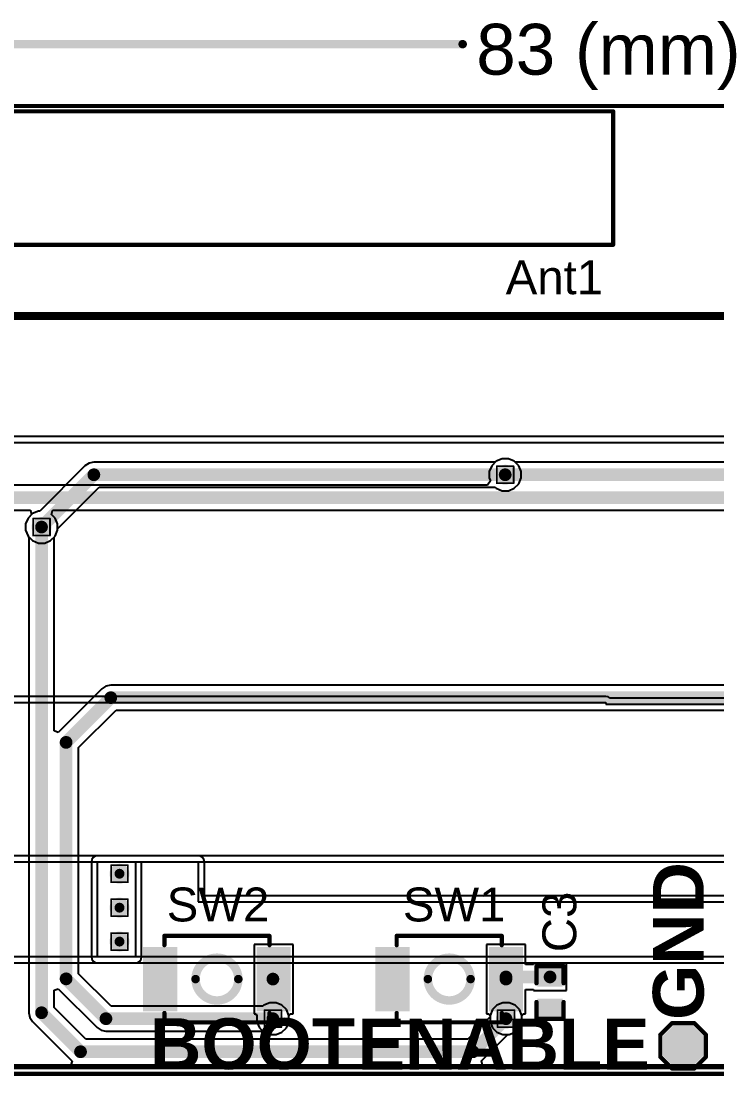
# Model space of a CAD drawing. Header units: inches. Extents: x 0 to 412, y -3 to 50.
# Drawn here: x 22.76 to 43.61, y -0.06 to 31.55 of the extents above; entities that cross this region are included whole.
import ezdxf

# ---------------------------------------------------------------- set-up
doc = ezdxf.new("R2010")
doc.units = ezdxf.units.IN
for name, color, linetype in [('Board_Outline', 56, 'Continuous'), ('Bottom Layer', 5, 'Continuous'), ('Bottom Overlay', 54, 'Continuous'), ('Dimension', 6, 'Continuous'), ('Drill Drawing', 1, 'Continuous'), ('Top Layer', 1, 'Continuous'), ('Top Overlay', 2, 'Continuous'), ('Top Paste', 8, 'Continuous'), ('Top Solder', 216, 'Continuous'), ('Via Holes', 16, 'Continuous')]:
    doc.layers.add(name, color=color, linetype=linetype)
doc.styles.add('Arial', font='', dxfattribs={"height": 0.2})
doc.styles.add('Arial_Bold', font='', dxfattribs={"height": 0.2})
doc.styles.get('Arial').set_extended_font_data('Arial')
doc.styles.get('Arial_Bold').set_extended_font_data('Arial', bold=True)

msp = doc.modelspace()

# ---------------------------------------------------------------- hatches: boundary and pattern name
at = {"layer": 'Bottom Layer'}
h = msp.add_hatch(color=5, dxfattribs=at)
edge = h.paths.add_edge_path()
edge.add_arc((37.264, 17.951), 0.3, 0, 360)
h = msp.add_hatch(color=5, dxfattribs=at)
edge = h.paths.add_edge_path()
edge.add_arc((23.368, 16.383), 0.3, 0, 360)
h = msp.add_hatch(color=5, dxfattribs=at)
edge = h.paths.add_edge_path()
edge.add_arc((25.705, 5.994), 0.3, 0, 360)
h = msp.add_hatch(color=5, dxfattribs=at)
edge = h.paths.add_edge_path()
edge.add_arc((25.705, 4.978), 0.3, 0, 360)
h = msp.add_hatch(color=5, dxfattribs=at)
edge = h.paths.add_edge_path()
edge.add_arc((25.705, 3.962), 0.3, 0, 360)
h = msp.add_hatch(color=5, dxfattribs=at)
edge = h.paths.add_edge_path()
edge.add_arc((30.302, 1.651), 0.3, 0, 360)
h = msp.add_hatch(color=5, dxfattribs=at)
edge = h.paths.add_edge_path()
edge.add_arc((37.287, 1.651), 0.3, 0, 360)
at = {"layer": 'Top Layer'}
h = msp.add_hatch(color=1, dxfattribs=at)
edge = h.paths.add_edge_path()
edge.add_arc((37.264, 17.951), 0.3, 0, 360)
h = msp.add_hatch(color=1, dxfattribs=at)
edge = h.paths.add_edge_path()
edge.add_arc((23.368, 16.383), 0.3, 0, 360)
h = msp.add_hatch(color=1, dxfattribs=at)
edge = h.paths.add_edge_path()
edge.add_arc((25.705, 5.994), 0.3, 0, 360)
h = msp.add_hatch(color=1, dxfattribs=at)
edge = h.paths.add_edge_path()
edge.add_arc((25.705, 4.978), 0.3, 0, 360)
h = msp.add_hatch(color=1, dxfattribs=at)
edge = h.paths.add_edge_path()
edge.add_arc((25.705, 3.962), 0.3, 0, 360)
for points in [[(27.336, 1.978), (26.516, 1.978), (26.516, 3.698), (27.336, 3.698)], [(30.736, 1.978), (29.916, 1.978), (29.916, 3.698), (30.736, 3.698)], [(34.297, 1.978), (33.477, 1.978), (33.477, 3.698), (34.297, 3.698)], [(37.697, 1.978), (36.877, 1.978), (36.877, 3.698), (37.697, 3.698)], [(38.925, 2.673), (38.291, 2.673), (38.291, 3.13), (38.925, 3.13)], [(38.925, 1.733), (38.291, 1.733), (38.291, 2.19), (38.925, 2.19)], [(42.346, 0.338), (42.846, 0.338), (43.096, 0.588), (43.096, 1.088), (42.846, 1.338), (42.346, 1.338), (42.096, 1.088), (42.096, 0.588)]]:
    msp.add_hatch(color=1, dxfattribs=at).paths.add_polyline_path(points)
h = msp.add_hatch(color=1, dxfattribs=at)
edge = h.paths.add_edge_path()
edge.add_arc((30.302, 1.651), 0.3, 0, 360)
h = msp.add_hatch(color=1, dxfattribs=at)
edge = h.paths.add_edge_path()
edge.add_arc((37.287, 1.651), 0.3, 0, 360)
at = {"layer": 'Top Paste'}
for points in [[(27.336, 1.978), (26.516, 1.978), (26.516, 3.698), (27.336, 3.698)], [(30.736, 1.978), (29.916, 1.978), (29.916, 3.698), (30.736, 3.698)], [(34.297, 1.978), (33.477, 1.978), (33.477, 3.698), (34.297, 3.698)], [(37.697, 1.978), (36.877, 1.978), (36.877, 3.698), (37.697, 3.698)], [(38.925, 2.673), (38.291, 2.673), (38.291, 3.13), (38.925, 3.13)], [(38.925, 1.733), (38.291, 1.733), (38.291, 2.19), (38.925, 2.19)], [(42.346, 0.338), (42.846, 0.338), (43.096, 0.588), (43.096, 1.088), (42.846, 1.338), (42.346, 1.338), (42.096, 1.088), (42.096, 0.588)]]:
    msp.add_hatch(color=8, dxfattribs=at).paths.add_polyline_path(points)
at = {"layer": 'Top Solder'}
for points in [[(27.437, 1.876), (26.414, 1.876), (26.414, 3.8), (27.437, 3.8)], [(30.837, 1.876), (29.814, 1.876), (29.814, 3.8), (30.837, 3.8)], [(34.399, 1.876), (33.376, 1.876), (33.376, 3.8), (34.399, 3.8)], [(37.799, 1.876), (36.776, 1.876), (36.776, 3.8), (37.799, 3.8)], [(38.985, 2.613), (38.231, 2.613), (38.231, 3.19), (38.985, 3.19)], [(38.985, 1.673), (38.231, 1.673), (38.231, 2.25), (38.985, 2.25)], [(42.295, 0.237), (42.897, 0.237), (43.197, 0.537), (43.197, 1.139), (42.897, 1.44), (42.295, 1.44), (41.994, 1.139), (41.994, 0.537)]]:
    msp.add_hatch(color=216, dxfattribs=at).paths.add_polyline_path(points)
at = {"layer": 'Via Holes'}
h = msp.add_hatch(color=7, dxfattribs=at)
edge = h.paths.add_edge_path()
edge.add_arc((37.264, 17.951), 0.15, 0, 360)
h = msp.add_hatch(color=7, dxfattribs=at)
edge = h.paths.add_edge_path()
edge.add_arc((23.368, 16.383), 0.15, 0, 360)
h = msp.add_hatch(color=7, dxfattribs=at)
edge = h.paths.add_edge_path()
edge.add_arc((25.705, 5.994), 0.15, 0, 360)
h = msp.add_hatch(color=7, dxfattribs=at)
edge = h.paths.add_edge_path()
edge.add_arc((25.705, 4.978), 0.15, 0, 360)
h = msp.add_hatch(color=7, dxfattribs=at)
edge = h.paths.add_edge_path()
edge.add_arc((25.705, 3.962), 0.15, 0, 360)
h = msp.add_hatch(color=7, dxfattribs=at)
edge = h.paths.add_edge_path()
edge.add_arc((30.302, 1.651), 0.15, 0, 360)
h = msp.add_hatch(color=7, dxfattribs=at)
edge = h.paths.add_edge_path()
edge.add_arc((37.287, 1.651), 0.15, 0, 360)

# ---------------------------------------------------------------- linework, layer by layer
at = {"layer": 'Board_Outline'}
for points in [[(0, 29, 0.127, 0.127, 0), (83, 29, 0.127, 0.127, 0)], [(0, 0, 0.127, 0.127, 0), (83, 0, 0.127, 0.127, 0)]]:
    msp.add_lwpolyline(points, format="xyseb", dxfattribs=at)
at = {"layer": 'Bottom Layer'}
for p, q in [((83, 29), (0, 29)), ((0, 22.802), (83, 22.802)), ((18.948, 22.625), (80.366, 22.625)), ((46.633, 19.094), (18.948, 19.094)), ((18.948, 18.913), (46.633, 18.913)), ((36.993, 18.356), (36.859, 18.222)), ((37.169, 18.429), (36.993, 18.356)), ((37.359, 18.429), (37.169, 18.429)), ((37.534, 18.356), (37.359, 18.429)), ((37.564, 18.327), (37.534, 18.356)), ((36.859, 18.222), (36.786, 18.046)), ((36.786, 18.046), (36.786, 17.856)), ((59.23, 18.327), (37.564, 18.327)), ((36.822, 17.768), (36.737, 17.641)), ((36.786, 17.856), (36.822, 17.768)), ((36.737, 17.641), (21.431, 17.641)), ((21.586, 16.89), (23.033, 16.89)), ((23.072, 16.763), (22.963, 16.654)), ((23.033, 16.89), (23.039, 16.881)), ((23.039, 16.881), (23.072, 16.763)), ((23.664, 16.763), (23.697, 16.881)), ((23.773, 16.654), (23.664, 16.763)), ((23.697, 16.881), (23.703, 16.89)), ((23.703, 16.89), (62.031, 16.89)), ((22.963, 16.654), (22.89, 16.478)), ((22.89, 16.478), (22.89, 16.288)), ((23.846, 16.478), (23.773, 16.654)), ((23.846, 16.288), (23.846, 16.478)), ((22.89, 16.288), (22.963, 16.112)), ((23.773, 16.112), (23.846, 16.288)), ((22.963, 16.112), (22.992, 16.083)), ((22.992, 16.083), (22.992, 1.829)), ((23.744, 16.083), (23.773, 16.112)), ((23.744, 10.274), (23.744, 16.083)), ((25.178, 11.536), (23.871, 10.228)), ((25.3, 11.618), (25.178, 11.536)), ((25.444, 11.646), (25.3, 11.618)), ((56.545, 11.646), (25.444, 11.646)), ((24.48, 9.776), (25.6, 10.895)), ((25.6, 10.895), (56.545, 10.895)), ((23.746, 10.272), (23.744, 10.274)), ((23.871, 10.228), (23.746, 10.272)), ((24.48, 3), (24.48, 9.776)), ((24.877, 6.419), (24.863, 6.35)), ((24.863, 6.35), (24.863, 3.505)), ((24.916, 6.478), (24.877, 6.419)), ((24.975, 6.517), (24.916, 6.478)), ((25.044, 6.531), (24.975, 6.517)), ((28.067, 6.531), (25.044, 6.531)), ((25.044, 3.505), (25.044, 6.35)), ((25.044, 6.35), (28.067, 6.35)), ((28.136, 6.517), (28.067, 6.531)), ((28.067, 6.35), (28.067, 5.156)), ((28.195, 6.478), (28.136, 6.517)), ((28.234, 6.419), (28.195, 6.478)), ((28.248, 6.35), (28.234, 6.419)), ((28.248, 5.337), (28.248, 6.35)), ((28.067, 5.156), (55.171, 5.156)), ((55.171, 5.337), (28.248, 5.337)), ((24.863, 3.505), (24.877, 3.436)), ((47.792, 3.505), (25.044, 3.505)), ((24.877, 3.436), (24.916, 3.377)), ((24.916, 3.377), (24.975, 3.338)), ((24.975, 3.338), (25.044, 3.324)), ((25.044, 3.324), (47.774, 3.324)), ((25.454, 2.027), (24.48, 3)), ((23.746, 2.504), (23.871, 2.548)), ((23.871, 2.548), (25.033, 1.385)), ((23.744, 2.502), (23.746, 2.504)), ((23.744, 1.984), (23.744, 2.502)), ((24.692, 1.036), (23.744, 1.984)), ((30.002, 2.027), (25.454, 2.027)), ((30.032, 2.056), (30.002, 2.027)), ((30.207, 2.129), (30.032, 2.056)), ((30.397, 2.129), (30.207, 2.129)), ((30.573, 2.056), (30.397, 2.129)), ((30.707, 1.922), (30.573, 2.056)), ((30.78, 1.746), (30.707, 1.922)), ((36.882, 1.922), (36.809, 1.746)), ((37.017, 2.056), (36.882, 1.922)), ((37.192, 2.129), (37.017, 2.056)), ((37.382, 2.129), (37.192, 2.129)), ((37.558, 2.056), (37.382, 2.129)), ((37.692, 1.922), (37.558, 2.056)), ((37.765, 1.746), (37.692, 1.922)), ((22.992, 1.829), (23.021, 1.685)), ((23.021, 1.685), (23.102, 1.563)), ((30.78, 1.556), (30.78, 1.746)), ((36.809, 1.704), (36.141, 1.036)), ((36.809, 1.746), (36.809, 1.704)), ((37.765, 1.556), (37.765, 1.746)), ((23.102, 1.563), (24.271, 0.395)), ((25.033, 1.385), (25.155, 1.304)), ((25.155, 1.304), (25.298, 1.275)), ((25.298, 1.275), (30.002, 1.275)), ((30.002, 1.275), (30.032, 1.246)), ((30.573, 1.246), (30.707, 1.38)), ((30.707, 1.38), (30.78, 1.556)), ((37.558, 1.246), (37.692, 1.38)), ((37.692, 1.38), (37.765, 1.556)), ((36.141, 1.036), (24.692, 1.036)), ((30.032, 1.246), (30.207, 1.173)), ((30.207, 1.173), (30.397, 1.173)), ((30.397, 1.173), (30.573, 1.246)), ((36.562, 0.395), (37.34, 1.173)), ((37.34, 1.173), (37.382, 1.173)), ((37.382, 1.173), (37.558, 1.246)), ((24.284, 0.386), (24.246, 0.259)), ((24.271, 0.395), (24.284, 0.386)), ((36.549, 0.386), (36.562, 0.395)), ((36.587, 0.259), (36.549, 0.386)), ((24.246, 0.259), (0.259, 0.259)), ((47.774, 0.259), (36.587, 0.259))]:
    msp.add_line(p, q, dxfattribs=at)
for points in [[(37.264, 17.951, 0.381, 0.381, 0), (59.385, 17.951, 0.381, 0.381, 0)], [(21.431, 17.265, 0.381, 0.381, 0), (62.332, 17.265, 0.381, 0.381, 0)], [(23.368, 1.829, 0.381, 0.381, 0), (23.368, 16.383, 0.381, 0.381, 0)], [(24.105, 9.931, 0.381, 0.381, 0), (25.444, 11.271, 0.381, 0.381, 0)], [(25.444, 11.271, 0.381, 0.381, 0), (56.845, 11.271, 0.381, 0.381, 0)], [(24.105, 2.845, 0.381, 0.381, 0), (24.105, 9.931, 0.381, 0.381, 0)], [(24.105, 2.845, 0.381, 0.381, 0), (25.298, 1.651, 0.381, 0.381, 0)], [(23.368, 1.829, 0.381, 0.381, 0), (24.536, 0.66, 0.381, 0.381, 0)], [(25.298, 1.651, 0.381, 0.381, 0), (30.302, 1.651, 0.381, 0.381, 0)], [(36.297, 0.66, 0.381, 0.381, 0), (37.287, 1.651, 0.381, 0.381, 0)], [(24.536, 0.66, 0.381, 0.381, 0), (36.297, 0.66, 0.381, 0.381, 0)]]:
    msp.add_lwpolyline(points, format="xyseb", dxfattribs=at)
for points in [[(37.168, 17.951, 0.191, 0.191, 1), (37.359, 17.951, 0.191, 0.191, 1)], [(23.273, 16.383, 0.191, 0.191, 1), (23.463, 16.383, 0.191, 0.191, 1)], [(25.349, 11.271, 0.191, 0.191, 1), (25.539, 11.271, 0.191, 0.191, 1)], [(25.349, 11.271, 0.191, 0.191, 1), (25.539, 11.271, 0.191, 0.191, 1)], [(24.009, 9.931, 0.191, 0.191, 1), (24.2, 9.931, 0.191, 0.191, 1)], [(24.009, 9.931, 0.191, 0.191, 1), (24.2, 9.931, 0.191, 0.191, 1)], [(24.009, 2.845, 0.191, 0.191, 1), (24.2, 2.845, 0.191, 0.191, 1)], [(24.009, 2.845, 0.191, 0.191, 1), (24.2, 2.845, 0.191, 0.191, 1)], [(23.273, 1.829, 0.191, 0.191, 1), (23.463, 1.829, 0.191, 0.191, 1)], [(23.273, 1.829, 0.191, 0.191, 1), (23.463, 1.829, 0.191, 0.191, 1)], [(25.203, 1.651, 0.191, 0.191, 1), (25.394, 1.651, 0.191, 0.191, 1)], [(25.203, 1.651, 0.191, 0.191, 1), (25.394, 1.651, 0.191, 0.191, 1)], [(30.207, 1.651, 0.191, 0.191, 1), (30.397, 1.651, 0.191, 0.191, 1)], [(37.192, 1.651, 0.191, 0.191, 1), (37.382, 1.651, 0.191, 0.191, 1)], [(24.441, 0.66, 0.191, 0.191, 1), (24.632, 0.66, 0.191, 0.191, 1)], [(24.441, 0.66, 0.191, 0.191, 1), (24.632, 0.66, 0.191, 0.191, 1)], [(36.201, 0.66, 0.191, 0.191, 1), (36.392, 0.66, 0.191, 0.191, 1)], [(36.201, 0.66, 0.191, 0.191, 1), (36.392, 0.66, 0.191, 0.191, 1)]]:
    msp.add_lwpolyline(points, format="xyseb", close=True, dxfattribs=at)
at = {"layer": 'Bottom Overlay'}
for points in [[(17.517, 22.708, 0.127, 0.127, 0), (69.062, 22.708, 0.127, 0.127, 0)], [(14.326, 0.198, 0.127, 0.127, 0), (41.774, 0.198, 0.127, 0.127, 0)], [(41.774, 0.198, 0.127, 0.127, 0), (69.063, 0.198, 0.127, 0.127, 0)]]:
    msp.add_lwpolyline(points, format="xyseb", dxfattribs=at)
msp.add_lwpolyline([(41.742, 0.198, 0.0635, 0.0635, 1), (41.805, 0.198, 0.0635, 0.0635, 1)], format="xyseb", close=True, dxfattribs=at)
msp.add_lwpolyline([(41.742, 0.198, 0.0635, 0.0635, 1), (41.805, 0.198, 0.0635, 0.0635, 1)], format="xyseb", close=True, dxfattribs=at)
at = {"layer": 'Dimension'}
msp.add_lwpolyline([(0, 30.854, 0.254, 0.254, 0), (35.99, 30.854, 0.254, 0.254, 0)], format="xyseb", dxfattribs=at)
msp.add_lwpolyline([(35.926, 30.854, 0.127, 0.127, 1), (36.053, 30.854, 0.127, 0.127, 1)], format="xyseb", close=True, dxfattribs=at)
at = {"layer": 'Drill Drawing'}
for points in [[(37.01, 18.205, 0.0508, 0.0508, 0), (37.518, 18.205, 0.0508, 0.0508, 0)], [(37.01, 17.697, 0.0508, 0.0508, 0), (37.01, 18.205, 0.0508, 0.0508, 0)], [(37.518, 17.697, 0.0508, 0.0508, 0), (37.518, 18.205, 0.0508, 0.0508, 0)], [(37.01, 17.697, 0.0508, 0.0508, 0), (37.518, 17.697, 0.0508, 0.0508, 0)], [(23.114, 16.637, 0.0508, 0.0508, 0), (23.622, 16.637, 0.0508, 0.0508, 0)], [(23.114, 16.129, 0.0508, 0.0508, 0), (23.114, 16.637, 0.0508, 0.0508, 0)], [(23.622, 16.129, 0.0508, 0.0508, 0), (23.622, 16.637, 0.0508, 0.0508, 0)], [(23.114, 16.129, 0.0508, 0.0508, 0), (23.622, 16.129, 0.0508, 0.0508, 0)], [(25.451, 6.248, 0.0508, 0.0508, 0), (25.959, 6.248, 0.0508, 0.0508, 0)], [(25.451, 5.74, 0.0508, 0.0508, 0), (25.451, 6.248, 0.0508, 0.0508, 0)], [(25.959, 5.74, 0.0508, 0.0508, 0), (25.959, 6.248, 0.0508, 0.0508, 0)], [(25.451, 5.74, 0.0508, 0.0508, 0), (25.959, 5.74, 0.0508, 0.0508, 0)], [(25.451, 5.232, 0.0508, 0.0508, 0), (25.959, 5.232, 0.0508, 0.0508, 0)], [(25.451, 4.724, 0.0508, 0.0508, 0), (25.451, 5.232, 0.0508, 0.0508, 0)], [(25.959, 4.724, 0.0508, 0.0508, 0), (25.959, 5.232, 0.0508, 0.0508, 0)], [(25.451, 4.724, 0.0508, 0.0508, 0), (25.959, 4.724, 0.0508, 0.0508, 0)], [(25.451, 4.216, 0.0508, 0.0508, 0), (25.959, 4.216, 0.0508, 0.0508, 0)], [(25.451, 3.708, 0.0508, 0.0508, 0), (25.451, 4.216, 0.0508, 0.0508, 0)], [(25.959, 3.708, 0.0508, 0.0508, 0), (25.959, 4.216, 0.0508, 0.0508, 0)], [(25.451, 3.708, 0.0508, 0.0508, 0), (25.959, 3.708, 0.0508, 0.0508, 0)], [(30.048, 1.905, 0.0508, 0.0508, 0), (30.556, 1.905, 0.0508, 0.0508, 0)], [(30.048, 1.397, 0.0508, 0.0508, 0), (30.048, 1.905, 0.0508, 0.0508, 0)], [(30.556, 1.397, 0.0508, 0.0508, 0), (30.556, 1.905, 0.0508, 0.0508, 0)], [(37.033, 1.905, 0.0508, 0.0508, 0), (37.541, 1.905, 0.0508, 0.0508, 0)], [(37.033, 1.397, 0.0508, 0.0508, 0), (37.033, 1.905, 0.0508, 0.0508, 0)], [(37.541, 1.397, 0.0508, 0.0508, 0), (37.541, 1.905, 0.0508, 0.0508, 0)], [(30.048, 1.397, 0.0508, 0.0508, 0), (30.556, 1.397, 0.0508, 0.0508, 0)], [(37.033, 1.397, 0.0508, 0.0508, 0), (37.541, 1.397, 0.0508, 0.0508, 0)]]:
    msp.add_lwpolyline(points, format="xyseb", dxfattribs=at)
for points in [[(36.997, 18.205, 0.0254, 0.0254, 1), (37.022, 18.205, 0.0254, 0.0254, 1)], [(36.997, 18.205, 0.0254, 0.0254, 1), (37.022, 18.205, 0.0254, 0.0254, 1)], [(37.505, 18.205, 0.0254, 0.0254, 1), (37.53, 18.205, 0.0254, 0.0254, 1)], [(37.505, 18.205, 0.0254, 0.0254, 1), (37.53, 18.205, 0.0254, 0.0254, 1)], [(36.997, 17.697, 0.0254, 0.0254, 1), (37.022, 17.697, 0.0254, 0.0254, 1)], [(36.997, 17.697, 0.0254, 0.0254, 1), (37.022, 17.697, 0.0254, 0.0254, 1)], [(37.505, 17.697, 0.0254, 0.0254, 1), (37.53, 17.697, 0.0254, 0.0254, 1)], [(37.505, 17.697, 0.0254, 0.0254, 1), (37.53, 17.697, 0.0254, 0.0254, 1)], [(23.101, 16.637, 0.0254, 0.0254, 1), (23.127, 16.637, 0.0254, 0.0254, 1)], [(23.101, 16.637, 0.0254, 0.0254, 1), (23.127, 16.637, 0.0254, 0.0254, 1)], [(23.609, 16.637, 0.0254, 0.0254, 1), (23.635, 16.637, 0.0254, 0.0254, 1)], [(23.609, 16.637, 0.0254, 0.0254, 1), (23.635, 16.637, 0.0254, 0.0254, 1)], [(23.101, 16.129, 0.0254, 0.0254, 1), (23.127, 16.129, 0.0254, 0.0254, 1)], [(23.101, 16.129, 0.0254, 0.0254, 1), (23.127, 16.129, 0.0254, 0.0254, 1)], [(23.609, 16.129, 0.0254, 0.0254, 1), (23.635, 16.129, 0.0254, 0.0254, 1)], [(23.609, 16.129, 0.0254, 0.0254, 1), (23.635, 16.129, 0.0254, 0.0254, 1)], [(25.438, 6.248, 0.0254, 0.0254, 1), (25.463, 6.248, 0.0254, 0.0254, 1)], [(25.438, 6.248, 0.0254, 0.0254, 1), (25.463, 6.248, 0.0254, 0.0254, 1)], [(25.946, 6.248, 0.0254, 0.0254, 1), (25.971, 6.248, 0.0254, 0.0254, 1)], [(25.946, 6.248, 0.0254, 0.0254, 1), (25.971, 6.248, 0.0254, 0.0254, 1)], [(25.438, 5.74, 0.0254, 0.0254, 1), (25.463, 5.74, 0.0254, 0.0254, 1)], [(25.438, 5.74, 0.0254, 0.0254, 1), (25.463, 5.74, 0.0254, 0.0254, 1)], [(25.946, 5.74, 0.0254, 0.0254, 1), (25.971, 5.74, 0.0254, 0.0254, 1)], [(25.946, 5.74, 0.0254, 0.0254, 1), (25.971, 5.74, 0.0254, 0.0254, 1)], [(25.438, 5.232, 0.0254, 0.0254, 1), (25.463, 5.232, 0.0254, 0.0254, 1)], [(25.438, 5.232, 0.0254, 0.0254, 1), (25.463, 5.232, 0.0254, 0.0254, 1)], [(25.946, 5.232, 0.0254, 0.0254, 1), (25.971, 5.232, 0.0254, 0.0254, 1)], [(25.946, 5.232, 0.0254, 0.0254, 1), (25.971, 5.232, 0.0254, 0.0254, 1)], [(25.438, 4.724, 0.0254, 0.0254, 1), (25.463, 4.724, 0.0254, 0.0254, 1)], [(25.438, 4.724, 0.0254, 0.0254, 1), (25.463, 4.724, 0.0254, 0.0254, 1)], [(25.946, 4.724, 0.0254, 0.0254, 1), (25.971, 4.724, 0.0254, 0.0254, 1)], [(25.946, 4.724, 0.0254, 0.0254, 1), (25.971, 4.724, 0.0254, 0.0254, 1)], [(25.438, 4.216, 0.0254, 0.0254, 1), (25.463, 4.216, 0.0254, 0.0254, 1)], [(25.438, 4.216, 0.0254, 0.0254, 1), (25.463, 4.216, 0.0254, 0.0254, 1)], [(25.946, 4.216, 0.0254, 0.0254, 1), (25.971, 4.216, 0.0254, 0.0254, 1)], [(25.946, 4.216, 0.0254, 0.0254, 1), (25.971, 4.216, 0.0254, 0.0254, 1)], [(25.438, 3.708, 0.0254, 0.0254, 1), (25.463, 3.708, 0.0254, 0.0254, 1)], [(25.438, 3.708, 0.0254, 0.0254, 1), (25.463, 3.708, 0.0254, 0.0254, 1)], [(25.946, 3.708, 0.0254, 0.0254, 1), (25.971, 3.708, 0.0254, 0.0254, 1)], [(25.946, 3.708, 0.0254, 0.0254, 1), (25.971, 3.708, 0.0254, 0.0254, 1)], [(30.035, 1.905, 0.0254, 0.0254, 1), (30.061, 1.905, 0.0254, 0.0254, 1)], [(30.035, 1.905, 0.0254, 0.0254, 1), (30.061, 1.905, 0.0254, 0.0254, 1)], [(30.543, 1.905, 0.0254, 0.0254, 1), (30.569, 1.905, 0.0254, 0.0254, 1)], [(30.543, 1.905, 0.0254, 0.0254, 1), (30.569, 1.905, 0.0254, 0.0254, 1)], [(37.02, 1.905, 0.0254, 0.0254, 1), (37.046, 1.905, 0.0254, 0.0254, 1)], [(37.02, 1.905, 0.0254, 0.0254, 1), (37.046, 1.905, 0.0254, 0.0254, 1)], [(37.529, 1.905, 0.0254, 0.0254, 1), (37.554, 1.905, 0.0254, 0.0254, 1)], [(37.529, 1.905, 0.0254, 0.0254, 1), (37.554, 1.905, 0.0254, 0.0254, 1)], [(30.035, 1.397, 0.0254, 0.0254, 1), (30.061, 1.397, 0.0254, 0.0254, 1)], [(30.035, 1.397, 0.0254, 0.0254, 1), (30.061, 1.397, 0.0254, 0.0254, 1)], [(30.543, 1.397, 0.0254, 0.0254, 1), (30.569, 1.397, 0.0254, 0.0254, 1)], [(30.543, 1.397, 0.0254, 0.0254, 1), (30.569, 1.397, 0.0254, 0.0254, 1)], [(37.02, 1.397, 0.0254, 0.0254, 1), (37.046, 1.397, 0.0254, 0.0254, 1)], [(37.02, 1.397, 0.0254, 0.0254, 1), (37.046, 1.397, 0.0254, 0.0254, 1)], [(37.529, 1.397, 0.0254, 0.0254, 1), (37.554, 1.397, 0.0254, 0.0254, 1)], [(37.529, 1.397, 0.0254, 0.0254, 1), (37.554, 1.397, 0.0254, 0.0254, 1)]]:
    msp.add_lwpolyline(points, format="xyseb", close=True, dxfattribs=at)
at = {"layer": 'Top Layer'}
for p, q in [((0.025, 28.975), (83, 28.975)), ((83, 22.777), (0.025, 22.777)), ((6.95, 22.777), (46.624, 22.777)), ((36.993, 18.356), (36.963, 18.327)), ((37.169, 18.429), (36.993, 18.356)), ((37.359, 18.429), (37.169, 18.429)), ((37.534, 18.356), (37.359, 18.429)), ((37.669, 18.222), (37.534, 18.356)), ((24.67, 18.217), (23.315, 16.861)), ((24.792, 18.298), (24.67, 18.217)), ((24.936, 18.327), (24.792, 18.298)), ((36.963, 18.327), (24.936, 18.327)), ((37.741, 18.046), (37.669, 18.222)), ((37.741, 17.856), (37.741, 18.046)), ((37.669, 17.68), (37.741, 17.856)), ((23.846, 16.33), (25.092, 17.575)), ((25.092, 17.575), (36.963, 17.575)), ((36.963, 17.575), (36.993, 17.546)), ((36.993, 17.546), (37.169, 17.473)), ((37.169, 17.473), (37.359, 17.473)), ((37.359, 17.473), (37.534, 17.546)), ((37.534, 17.546), (37.669, 17.68)), ((23.097, 16.788), (22.963, 16.654)), ((23.273, 16.861), (23.097, 16.788)), ((23.315, 16.861), (23.273, 16.861)), ((22.963, 16.654), (22.89, 16.478)), ((22.89, 16.478), (22.89, 16.288)), ((22.89, 16.288), (22.963, 16.112)), ((23.773, 16.112), (23.846, 16.288)), ((23.846, 16.288), (23.846, 16.33)), ((22.963, 16.112), (23.097, 15.978)), ((23.097, 15.978), (23.273, 15.905)), ((23.273, 15.905), (23.463, 15.905)), ((23.463, 15.905), (23.639, 15.978)), ((23.639, 15.978), (23.773, 16.112)), ((40.284, 11.306), (19.939, 11.306)), ((19.939, 11.125), (40.284, 11.125)), ((40.354, 11.293), (40.284, 11.306)), ((40.284, 11.125), (40.284, 11.074)), ((40.284, 11.074), (56.409, 11.074)), ((40.409, 11.256), (40.354, 11.293)), ((56.367, 11.256), (40.409, 11.256)), ((47.523, 6.528), (6.147, 6.528)), ((6.147, 6.347), (26.187, 6.347)), ((26.187, 6.347), (26.187, 3.505)), ((26.369, 3.505), (26.369, 6.347)), ((26.369, 6.347), (47.523, 6.347)), ((30.914, 3.876), (29.738, 3.876)), ((29.738, 3.876), (29.738, 1.8)), ((30.914, 1.8), (30.914, 3.876)), ((37.875, 3.876), (36.699, 3.876)), ((36.699, 3.876), (36.699, 1.8)), ((37.875, 3.277), (37.875, 3.876)), ((26.187, 3.505), (0.259, 3.505)), ((26.355, 3.436), (26.369, 3.505)), ((5.035, 3.324), (26.187, 3.324)), ((26.187, 3.324), (26.257, 3.338)), ((26.257, 3.338), (26.316, 3.377)), ((26.316, 3.377), (26.355, 3.436)), ((38.113, 3.277), (37.875, 3.277)), ((39.103, 3.308), (38.113, 3.308)), ((38.113, 3.308), (38.113, 3.277)), ((39.103, 2.495), (39.103, 3.308)), ((37.875, 1.8), (37.875, 2.526)), ((37.875, 2.526), (38.113, 2.526)), ((38.113, 2.526), (38.113, 2.495)), ((38.113, 2.495), (39.103, 2.495)), ((29.738, 1.8), (29.788, 1.8)), ((29.788, 1.8), (29.824, 1.746)), ((29.824, 1.746), (29.824, 1.556)), ((30.78, 1.746), (30.816, 1.8)), ((30.78, 1.556), (30.78, 1.746)), ((30.816, 1.8), (30.914, 1.8)), ((36.699, 1.8), (36.773, 1.8)), ((36.773, 1.8), (36.809, 1.746)), ((36.809, 1.746), (36.809, 1.556)), ((37.765, 1.746), (37.801, 1.8)), ((37.765, 1.556), (37.765, 1.746)), ((37.801, 1.8), (37.875, 1.8)), ((29.824, 1.556), (29.897, 1.38)), ((29.897, 1.38), (30.032, 1.246)), ((30.573, 1.246), (30.707, 1.38)), ((30.707, 1.38), (30.78, 1.556)), ((36.809, 1.556), (36.882, 1.38)), ((36.882, 1.38), (37.017, 1.246)), ((37.558, 1.246), (37.692, 1.38)), ((37.692, 1.38), (37.765, 1.556)), ((30.032, 1.246), (30.207, 1.173)), ((30.207, 1.173), (30.397, 1.173)), ((30.397, 1.173), (30.573, 1.246)), ((37.017, 1.246), (37.192, 1.173)), ((37.192, 1.173), (37.382, 1.173)), ((37.382, 1.173), (37.558, 1.246)), ((44.151, 0.259), (0.259, 0.259))]:
    msp.add_line(p, q, dxfattribs=at)
for points in [[(23.368, 16.383, 0.381, 0.381, 0), (24.936, 17.951, 0.381, 0.381, 0)], [(24.936, 17.951, 0.381, 0.381, 0), (37.264, 17.951, 0.381, 0.381, 0)], [(30.302, 1.651, 0.381, 0.381, 0), (30.302, 2.838, 0.381, 0.381, 0)], [(37.287, 2.902, 0.381, 0.381, 0), (38.608, 2.902, 0.381, 0.381, 0)], [(37.287, 1.651, 0.381, 0.381, 0), (37.287, 2.838, 0.381, 0.381, 0)]]:
    msp.add_lwpolyline(points, format="xyseb", dxfattribs=at)
for points in [[(24.841, 17.951, 0.191, 0.191, 1), (25.031, 17.951, 0.191, 0.191, 1)], [(24.841, 17.951, 0.191, 0.191, 1), (25.031, 17.951, 0.191, 0.191, 1)], [(37.168, 17.951, 0.191, 0.191, 1), (37.359, 17.951, 0.191, 0.191, 1)], [(23.273, 16.383, 0.191, 0.191, 1), (23.463, 16.383, 0.191, 0.191, 1)], [(30.207, 2.838, 0.191, 0.191, 1), (30.397, 2.838, 0.191, 0.191, 1)], [(37.192, 2.902, 0.191, 0.191, 1), (37.382, 2.902, 0.191, 0.191, 1)], [(37.192, 2.838, 0.191, 0.191, 1), (37.382, 2.838, 0.191, 0.191, 1)], [(38.513, 2.902, 0.191, 0.191, 1), (38.703, 2.902, 0.191, 0.191, 1)], [(30.207, 1.651, 0.191, 0.191, 1), (30.397, 1.651, 0.191, 0.191, 1)], [(37.192, 1.651, 0.191, 0.191, 1), (37.382, 1.651, 0.191, 0.191, 1)]]:
    msp.add_lwpolyline(points, format="xyseb", close=True, dxfattribs=at)
at = {"layer": 'Top Overlay'}
for points in [[(1.499, 28.841, 0.127, 0.127, 0), (40.499, 28.841, 0.127, 0.127, 0)], [(40.499, 24.841, 0.127, 0.127, 0), (40.499, 28.841, 0.127, 0.127, 0)], [(1.499, 24.841, 0.127, 0.127, 0), (40.499, 24.841, 0.127, 0.127, 0)], [(27.051, 3.854, 0.127, 0.127, 0), (27.051, 4.133, 0.127, 0.127, 0)], [(27.051, 4.133, 0.127, 0.127, 0), (30.201, 4.133, 0.127, 0.127, 0)], [(30.201, 3.854, 0.127, 0.127, 0), (30.201, 4.133, 0.127, 0.127, 0)], [(34.012, 3.854, 0.127, 0.127, 0), (34.012, 4.133, 0.127, 0.127, 0)], [(34.012, 4.133, 0.127, 0.127, 0), (37.162, 4.133, 0.127, 0.127, 0)], [(37.162, 3.854, 0.127, 0.127, 0), (37.162, 4.133, 0.127, 0.127, 0)], [(38.202, 3.219, 0.127, 0.127, 0), (39.014, 3.219, 0.127, 0.127, 0)], [(38.202, 2.711, 0.127, 0.127, 0), (38.202, 3.219, 0.127, 0.127, 0)], [(39.014, 2.711, 0.127, 0.127, 0), (39.014, 3.219, 0.127, 0.127, 0)], [(38.202, 1.644, 0.127, 0.127, 0), (38.202, 2.152, 0.127, 0.127, 0)], [(39.014, 1.644, 0.127, 0.127, 0), (39.014, 2.152, 0.127, 0.127, 0)], [(27.051, 1.543, 0.127, 0.127, 0), (27.051, 1.822, 0.127, 0.127, 0)], [(27.051, 1.543, 0.127, 0.127, 0), (30.201, 1.543, 0.127, 0.127, 0)], [(30.201, 1.543, 0.127, 0.127, 0), (30.201, 1.822, 0.127, 0.127, 0)], [(34.012, 1.543, 0.127, 0.127, 0), (34.012, 1.822, 0.127, 0.127, 0)], [(34.012, 1.543, 0.127, 0.127, 0), (37.162, 1.543, 0.127, 0.127, 0)], [(37.162, 1.543, 0.127, 0.127, 0), (37.162, 1.822, 0.127, 0.127, 0)], [(38.202, 1.644, 0.127, 0.127, 0), (39.014, 1.644, 0.127, 0.127, 0)], [(41.912, 1.168, 0.127, 0.127, 0), (42.261, 1.517, 0.127, 0.127, 0)], [(42.261, 1.517, 0.127, 0.127, 0), (42.933, 1.517, 0.127, 0.127, 0)], [(42.933, 1.517, 0.127, 0.127, 0), (43.278, 1.172, 0.127, 0.127, 0)], [(41.912, 0.506, 0.127, 0.127, 0), (41.912, 1.168, 0.127, 0.127, 0)], [(43.278, 0.505, 0.127, 0.127, 0), (43.278, 1.172, 0.127, 0.127, 0)], [(41.912, 0.506, 0.127, 0.127, 0), (42.259, 0.159, 0.127, 0.127, 0)], [(42.931, 0.159, 0.127, 0.127, 0), (43.278, 0.505, 0.127, 0.127, 0)], [(42.259, 0.159, 0.127, 0.127, 0), (42.931, 0.159, 0.127, 0.127, 0)]]:
    msp.add_lwpolyline(points, format="xyseb", dxfattribs=at)
for points in [[(40.467, 28.841, 0.0635, 0.0635, 1), (40.53, 28.841, 0.0635, 0.0635, 1)], [(40.467, 28.841, 0.0635, 0.0635, 1), (40.53, 28.841, 0.0635, 0.0635, 1)], [(40.467, 24.841, 0.0635, 0.0635, 1), (40.53, 24.841, 0.0635, 0.0635, 1)], [(40.467, 24.841, 0.0635, 0.0635, 1), (40.53, 24.841, 0.0635, 0.0635, 1)], [(27.019, 4.133, 0.0635, 0.0635, 1), (27.083, 4.133, 0.0635, 0.0635, 1)], [(27.019, 4.133, 0.0635, 0.0635, 1), (27.083, 4.133, 0.0635, 0.0635, 1)], [(30.169, 4.133, 0.0635, 0.0635, 1), (30.232, 4.133, 0.0635, 0.0635, 1)], [(30.169, 4.133, 0.0635, 0.0635, 1), (30.232, 4.133, 0.0635, 0.0635, 1)], [(33.981, 4.133, 0.0635, 0.0635, 1), (34.044, 4.133, 0.0635, 0.0635, 1)], [(33.981, 4.133, 0.0635, 0.0635, 1), (34.044, 4.133, 0.0635, 0.0635, 1)], [(37.13, 4.133, 0.0635, 0.0635, 1), (37.194, 4.133, 0.0635, 0.0635, 1)], [(37.13, 4.133, 0.0635, 0.0635, 1), (37.194, 4.133, 0.0635, 0.0635, 1)], [(27.019, 3.854, 0.0635, 0.0635, 1), (27.083, 3.854, 0.0635, 0.0635, 1)], [(30.169, 3.854, 0.0635, 0.0635, 1), (30.232, 3.854, 0.0635, 0.0635, 1)], [(33.981, 3.854, 0.0635, 0.0635, 1), (34.044, 3.854, 0.0635, 0.0635, 1)], [(37.13, 3.854, 0.0635, 0.0635, 1), (37.194, 3.854, 0.0635, 0.0635, 1)], [(29.267, 2.838, 0.254, 0.254, 1), (27.985, 2.838, 0.254, 0.254, 1)], [(36.228, 2.838, 0.254, 0.254, 1), (34.946, 2.838, 0.254, 0.254, 1)], [(38.17, 3.219, 0.0635, 0.0635, 1), (38.233, 3.219, 0.0635, 0.0635, 1)], [(38.17, 3.219, 0.0635, 0.0635, 1), (38.233, 3.219, 0.0635, 0.0635, 1)], [(38.983, 3.219, 0.0635, 0.0635, 1), (39.046, 3.219, 0.0635, 0.0635, 1)], [(38.983, 3.219, 0.0635, 0.0635, 1), (39.046, 3.219, 0.0635, 0.0635, 1)], [(27.921, 2.838, 0.127, 0.127, 1), (28.048, 2.838, 0.127, 0.127, 1)], [(29.203, 2.838, 0.127, 0.127, 1), (29.33, 2.838, 0.127, 0.127, 1)], [(34.883, 2.838, 0.127, 0.127, 1), (35.01, 2.838, 0.127, 0.127, 1)], [(36.165, 2.838, 0.127, 0.127, 1), (36.292, 2.838, 0.127, 0.127, 1)], [(38.17, 2.711, 0.0635, 0.0635, 1), (38.233, 2.711, 0.0635, 0.0635, 1)], [(38.983, 2.711, 0.0635, 0.0635, 1), (39.046, 2.711, 0.0635, 0.0635, 1)], [(38.17, 2.152, 0.0635, 0.0635, 1), (38.233, 2.152, 0.0635, 0.0635, 1)], [(38.983, 2.152, 0.0635, 0.0635, 1), (39.046, 2.152, 0.0635, 0.0635, 1)], [(27.019, 1.822, 0.0635, 0.0635, 1), (27.083, 1.822, 0.0635, 0.0635, 1)], [(27.019, 1.543, 0.0635, 0.0635, 1), (27.083, 1.543, 0.0635, 0.0635, 1)], [(27.019, 1.543, 0.0635, 0.0635, 1), (27.083, 1.543, 0.0635, 0.0635, 1)], [(30.169, 1.822, 0.0635, 0.0635, 1), (30.232, 1.822, 0.0635, 0.0635, 1)], [(30.169, 1.543, 0.0635, 0.0635, 1), (30.232, 1.543, 0.0635, 0.0635, 1)], [(30.169, 1.543, 0.0635, 0.0635, 1), (30.232, 1.543, 0.0635, 0.0635, 1)], [(33.981, 1.822, 0.0635, 0.0635, 1), (34.044, 1.822, 0.0635, 0.0635, 1)], [(33.981, 1.543, 0.0635, 0.0635, 1), (34.044, 1.543, 0.0635, 0.0635, 1)], [(33.981, 1.543, 0.0635, 0.0635, 1), (34.044, 1.543, 0.0635, 0.0635, 1)], [(37.13, 1.822, 0.0635, 0.0635, 1), (37.194, 1.822, 0.0635, 0.0635, 1)], [(37.13, 1.543, 0.0635, 0.0635, 1), (37.194, 1.543, 0.0635, 0.0635, 1)], [(37.13, 1.543, 0.0635, 0.0635, 1), (37.194, 1.543, 0.0635, 0.0635, 1)], [(38.17, 1.644, 0.0635, 0.0635, 1), (38.233, 1.644, 0.0635, 0.0635, 1)], [(38.17, 1.644, 0.0635, 0.0635, 1), (38.233, 1.644, 0.0635, 0.0635, 1)], [(38.983, 1.644, 0.0635, 0.0635, 1), (39.046, 1.644, 0.0635, 0.0635, 1)], [(38.983, 1.644, 0.0635, 0.0635, 1), (39.046, 1.644, 0.0635, 0.0635, 1)], [(42.229, 1.517, 0.0635, 0.0635, 1), (42.293, 1.517, 0.0635, 0.0635, 1)], [(42.229, 1.517, 0.0635, 0.0635, 1), (42.293, 1.517, 0.0635, 0.0635, 1)], [(42.901, 1.517, 0.0635, 0.0635, 1), (42.965, 1.517, 0.0635, 0.0635, 1)], [(42.901, 1.517, 0.0635, 0.0635, 1), (42.965, 1.517, 0.0635, 0.0635, 1)], [(41.88, 1.168, 0.0635, 0.0635, 1), (41.944, 1.168, 0.0635, 0.0635, 1)], [(41.88, 1.168, 0.0635, 0.0635, 1), (41.944, 1.168, 0.0635, 0.0635, 1)], [(43.246, 1.172, 0.0635, 0.0635, 1), (43.309, 1.172, 0.0635, 0.0635, 1)], [(43.246, 1.172, 0.0635, 0.0635, 1), (43.309, 1.172, 0.0635, 0.0635, 1)], [(41.88, 0.506, 0.0635, 0.0635, 1), (41.944, 0.506, 0.0635, 0.0635, 1)], [(41.88, 0.506, 0.0635, 0.0635, 1), (41.944, 0.506, 0.0635, 0.0635, 1)], [(43.246, 0.505, 0.0635, 0.0635, 1), (43.309, 0.505, 0.0635, 0.0635, 1)], [(43.246, 0.505, 0.0635, 0.0635, 1), (43.309, 0.505, 0.0635, 0.0635, 1)], [(42.228, 0.159, 0.0635, 0.0635, 1), (42.291, 0.159, 0.0635, 0.0635, 1)], [(42.228, 0.159, 0.0635, 0.0635, 1), (42.291, 0.159, 0.0635, 0.0635, 1)], [(42.9, 0.159, 0.0635, 0.0635, 1), (42.963, 0.159, 0.0635, 0.0635, 1)], [(42.9, 0.159, 0.0635, 0.0635, 1), (42.963, 0.159, 0.0635, 0.0635, 1)]]:
    msp.add_lwpolyline(points, format="xyseb", close=True, dxfattribs=at)

# ---------------------------------------------------------------- texts
at = {"layer": 'Dimension', "style": 'Arial'}
msp.add_text('83 (mm)', height=1.524, dxfattribs=at).set_placement((36.396, 29.94))
at = {"layer": 'Top Overlay', "style": 'Arial'}
for s, p in [('Ant1', (37.279, 23.361)), ('SW2', (27.119, 4.565)), ('SW1', (34.197, 4.565))]:
    msp.add_text(s, height=1.016, dxfattribs=at).set_placement(p)
at = {"layer": 'Top Overlay'}
for s, height, rotation, style, p in [('GND', 1.524, 90, 'Arial_Bold', (43.213, 1.613)), ('C3', 1.016, 90, 'Arial', (39.395, 3.643)), ('BOOT', 1.524, 360, 'Arial_Bold', (26.62, 0.14)), ('ENABLE', 1.524, 360, 'Arial_Bold', (32.842, 0.124))]:
    msp.add_text(s, height=height, rotation=rotation, dxfattribs=dict(at, style=style)).set_placement(p)

doc.saveas('drawing.dxf')
